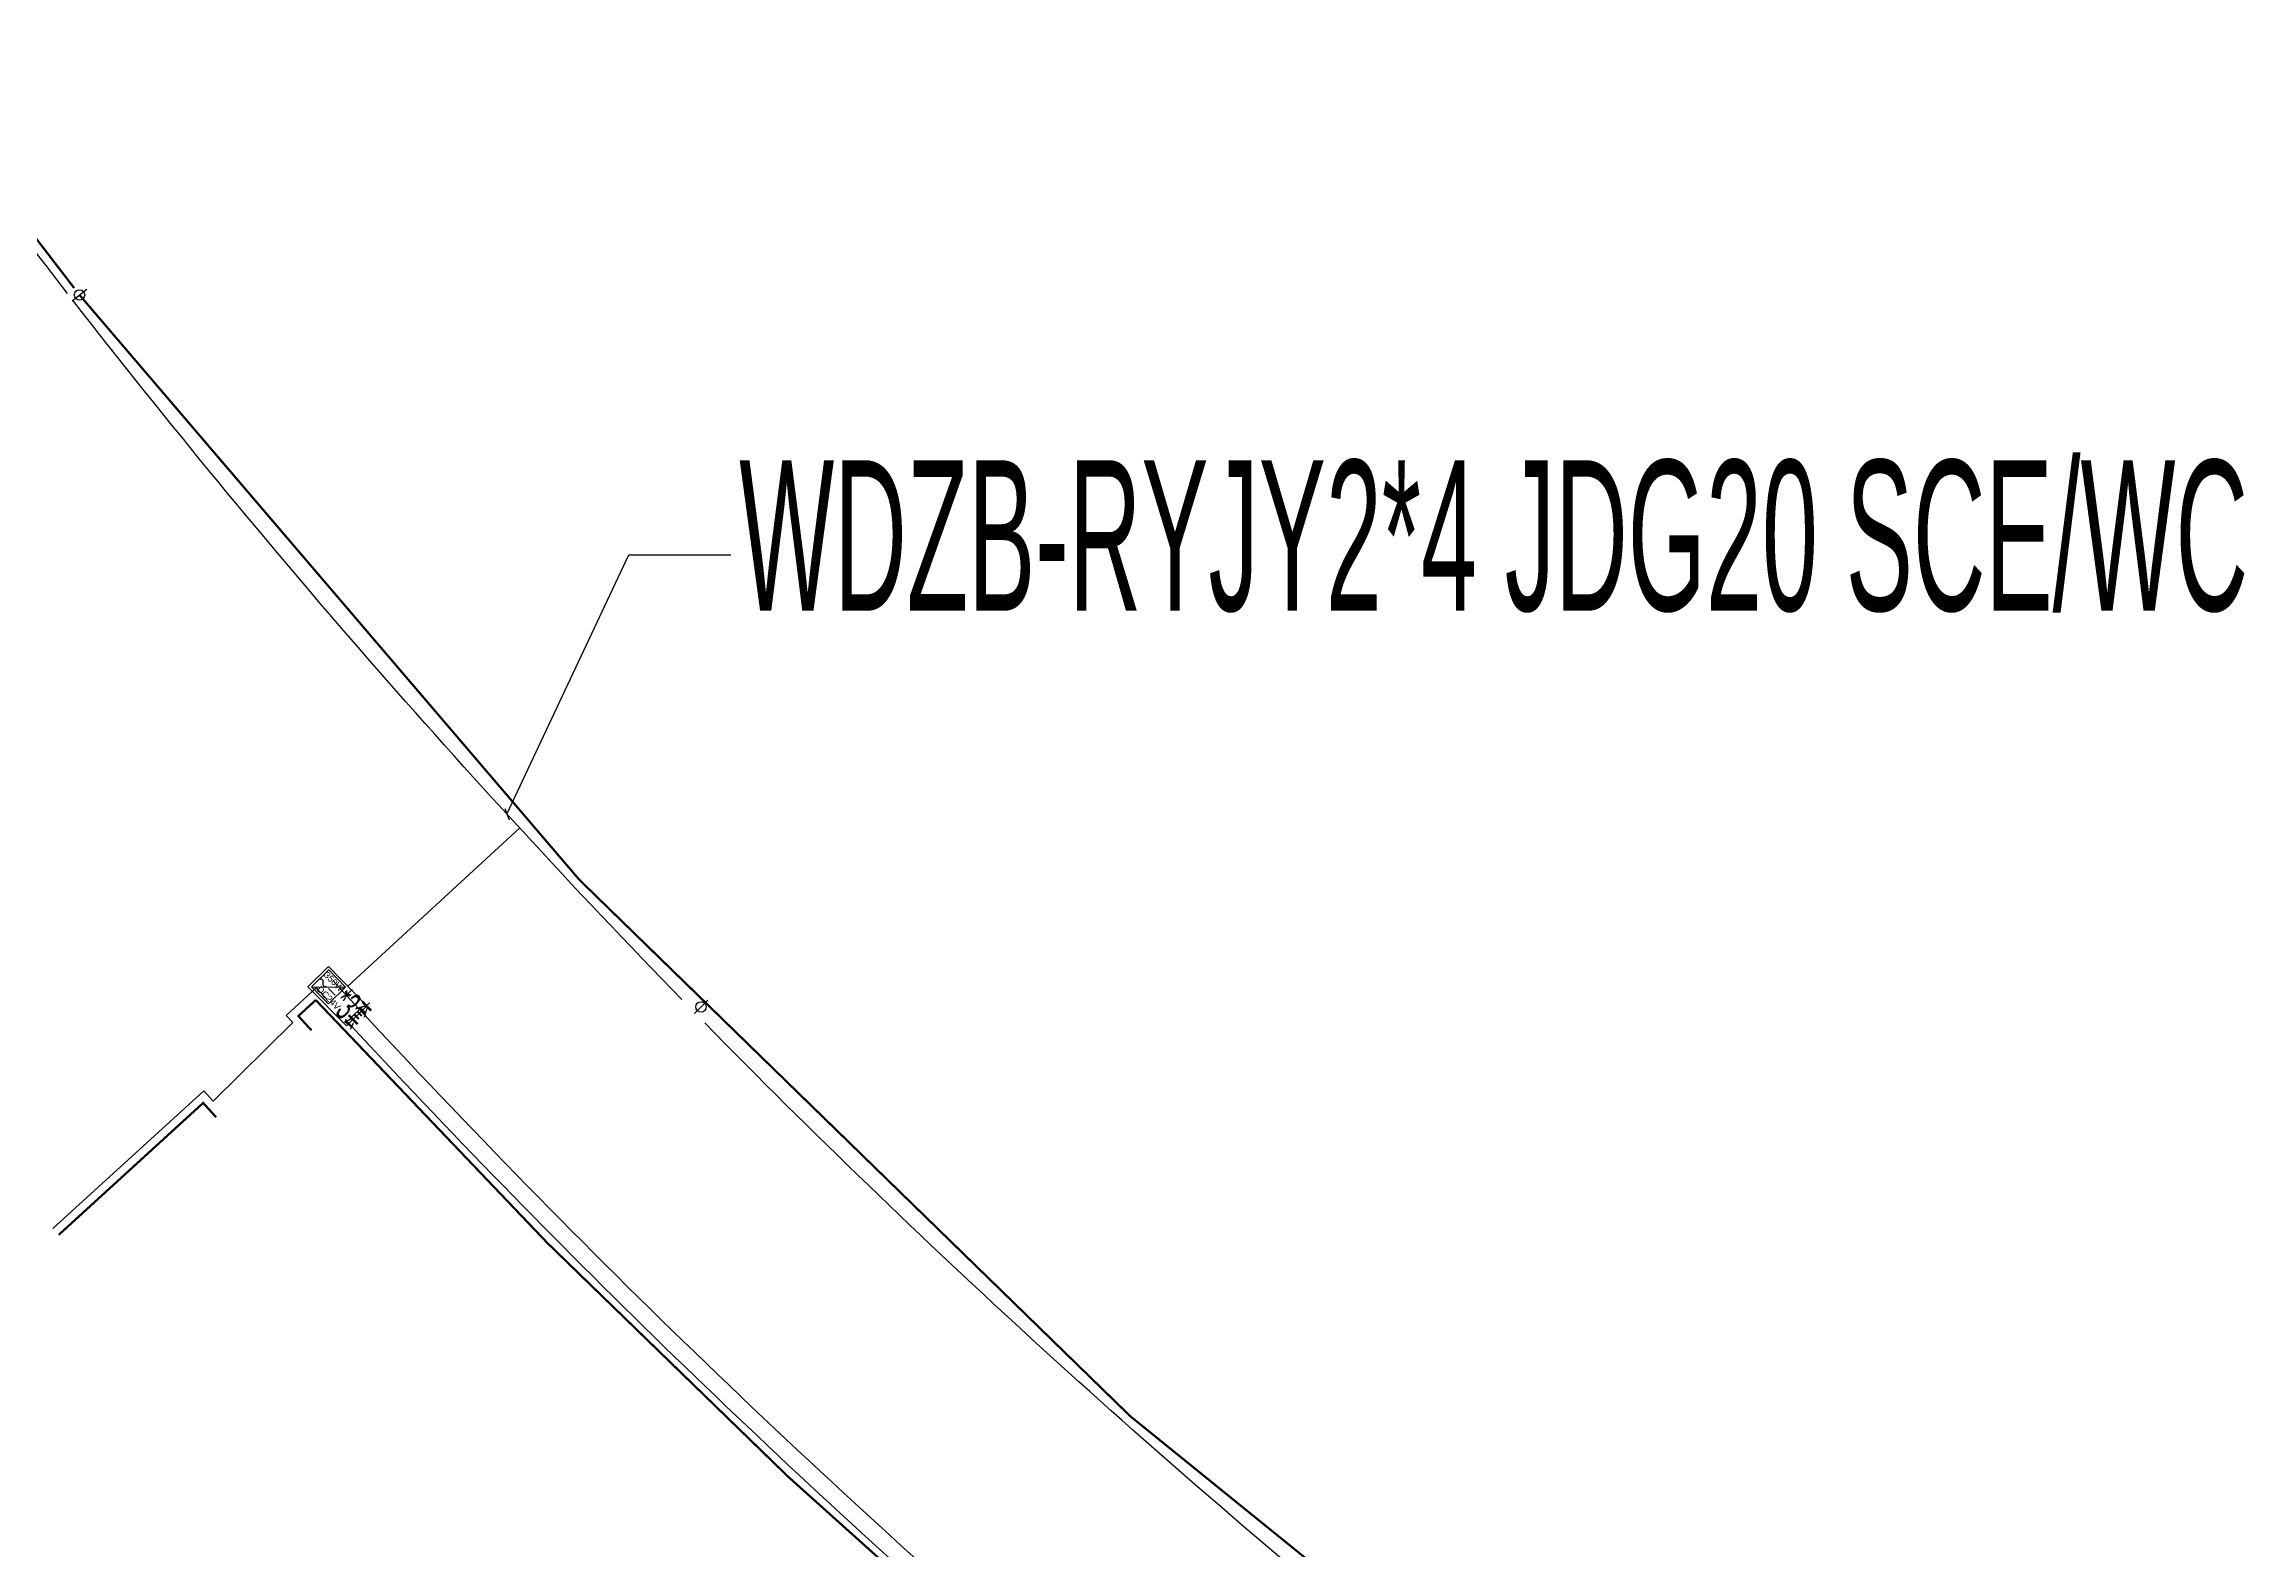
# Model space of a CAD drawing. Header units: inches. Extents: x -187843 to 1582678, y -554589 to 1835338.
# Drawn here: x 1261057 to 1312426, y -451892 to -416867 of the extents above; entities that cross this region are included whole.
import ezdxf
from ezdxf import colors
from ezdxf.entities.mleader import LeaderData, LeaderLine
from ezdxf.lldxf.tags import DXFTag
from ezdxf.math import Vec2, Vec3

# ---------------------------------------------------------------- set-up
doc = ezdxf.new("R2010")
doc.units = ezdxf.units.IN
doc.header["$MEASUREMENT"] = 0
doc.layers.get('0').update_dxf_attribs({"color": 253})
for name, color, linetype in [('0-LIGHT-TXT', 90, 'Continuous'), ('0-SL01', 1, 'Continuous'), ('0-开关电源', 3, 'Continuous'), ('LT-220V', 5, 'Continuous'), ('LT-24V', 4, 'Continuous')]:
    doc.layers.add(name, color=color, linetype=linetype)
doc.styles.add('SMDEI', font='smsim.shx', dxfattribs={"width": 0.75, "bigfont": 'smfs.shx'})
doc.styles.get("Standard").update_dxf_attribs({"font": 'arial.ttf'})
tags = doc.linetypes.add('SL01_LINE', pattern='A,0.3,-0.3,["SL01",Standard,S=0.2,R=-0.1,X=-0.1,Y=-0.1],-1.2', length=1.8).pattern_tags.tags
tags[6] = DXFTag(74, 10)

# ---------------------------------------------------------------- blocks, each defined once
blk = doc.blocks.new('LEDDR01')
at = {"layer": '0-开关电源'}
for p, q in [((-224, 0), (224, 448)), ((19, 205), (198, 205))]:
    blk.add_line(p, q, dxfattribs=at)
blk.add_lwpolyline([(-224, 0), (224, 0), (224, 448), (-224, 448)], close=True, dxfattribs=at)
for centre, start, end in [((-171, 187), 19.4712, 160.5288), ((-81, 219), 199.4712, 340.5288)]:
    blk.add_arc(centre, 47.5, start, end, dxfattribs=at)
at = {"color": 3}
for s, p in [('350W', (-219, 302)), ('DC24V', (-122, 21))]:
    blk.add_text(s, height=120, dxfattribs=at).set_placement(p)
blk = doc.blocks.new('分割')
at = {"layer": 'LT-220V'}
blk.add_lwpolyline([(-168, 141), (166, -144)], dxfattribs=at)
blk.add_circle((0, 0), 121, dxfattribs=at)
blk = doc.blocks.new('_Oblique')
at = {"color": 0, "linetype": 'ByBlock', "lineweight": -2}
blk.add_line((-0.5, -0.5), (0.5, 0.5), dxfattribs=at)

msp = doc.modelspace()

# ---------------------------------------------------------------- linework, layer by layer
at = {"layer": '0-LIGHT-TXT', "color": 7}
msp.add_lwpolyline([(1267673, -438323), (1268569, -439236), (1268090, -439706), (1267193, -438793)], close=True, dxfattribs=at)
at = {"layer": '0-SL01', "linetype": 'SL01_LINE', "const_width": 50}
for points in [[(1261757, -422541, -0.008338), (1257849, -417333, 0.266773), (1256031, -416517, -0.232854), (1253384, -415943, -0.070922), (1252819, -415331, -0.096355), (1246184, -402272, -0.097076), (1245331, -389626, -0.281954), (1247259, -387221, 0.016799), (1248046, -386973, 0.218697), (1249125, -385700, -0.106904), (1255044, -374480, -0.105981)], [(1347298, -485580, -0.138229), (1261879, -422699, 0.615122)], [(1302571, -469894), (1302739, -469645, -0.029001), (1284171, -455401, -0.029001), (1267377, -439103), (1266972, -439474), (1267276, -439806)]]:
    msp.add_lwpolyline(points, format="xyb", dxfattribs=at)
msp.add_lwpolyline([(1265060, -441829), (1264757, -441496), (1261396, -444565)], dxfattribs=at)
at = {"layer": 'LT-220V'}
msp.add_lwpolyline([(1350710, -547279), (1351205, -546954), (1353899, -547559), (1361952, -518364), (1341843, -512817), (1348668, -491982), (1339533, -488321), (1339380, -488692, -0.049661), (1304194, -469903, -1.011678), (1303942, -469734, -0.000968), (1303296, -469298, -0.029332), (1284564, -454947, -0.029083), (1267775, -438649)], format="xyb", dxfattribs=at)
at = {"layer": 'LT-24V', "color": 4}
for points in [[(1261599, -422663, -0.008338), (1257687, -417451, 0.11201), (1257088, -416925, 0.11201)], [(1275894, -439089, -0.027583), (1261722, -422821)], [(1261261, -444417), (1264769, -441214), (1264989, -441454), (1266841, -439627), (1266690, -439461), (1267390, -438821, 0.000442), (1267631, -439084)], [(1268067, -439557, 0.026357), (1283298, -454376, 0.026357)], [(1292173, -454196), (1292254, -454096, -0.027406), (1276428, -439636)]]:
    msp.add_lwpolyline(points, format="xyb", dxfattribs=at)
msp.add_lwpolyline([(1268121, -438779), (1272119, -435101)], dxfattribs=at)

# ---------------------------------------------------------------- block references
at = {"layer": '0-开关电源', "color": 3, "xscale": 1.25, "yscale": 1.25, "zscale": 1.25, "rotation": 314.4768046172013}
msp.add_blockref('LEDDR01', (1267476, -438993), dxfattribs=at)
at = {"layer": 'LT-220V'}
for p, rotation in [((1261879, -422699), 78.88920221895174), ((1276341, -439262), 85.33680190754342)]:
    msp.add_blockref('分割', p, dxfattribs=dict(at, rotation=rotation))

# ---------------------------------------------------------------- texts
at = {"layer": '0-LIGHT-TXT', "color": 7, "style": 'SMDEI', "width": 0.5}
msp.add_text('WDZB-RYJY2*4 JDG20 SCE/WC', height=3500, dxfattribs=at).set_placement((1277231, -430045))
msp.add_text('*3套', height=700, rotation=314.4768, dxfattribs=at).set_placement((1267667, -439276))

# ---------------------------------------------------------------- leaders
at = {"layer": '0-LIGHT-TXT', "color": 7}
ml = msp.add_multileader_mtext('Standard', dxfattribs=at)
ml.set_content('', color=7)
ml.set_leader_properties()
ml.set_arrow_properties(name='OBLIQUE')
ml.build(insert=Vec2(0, 0))
ml.multileader.update_dxf_attribs({"text_right_attachment_type": 6, "dogleg_length": 0.36, "arrow_head_size": 200})
ctx = ml.context
ctx.base_point, ctx.char_height, ctx.arrow_head_size, ctx.landing_gap_size, ctx.plane_origin = Vec3(1277036, -428749), 0.18, 200, 0.09, Vec3(1272073, -434122)
ctx.right_attachment = 6
notes = []
notes.append((ctx, [(0, (1, 1, 0), (1274661, -428749), (1, 0), 2375, [(0, [(1271826, -434781)], 0, [])])]))
ctx.mtext.insert, ctx.mtext.flow_direction = Vec3(1277036, -428749), 5
for ctx, leaders in notes:
    for number, flags, end, landing, length, lines in leaders:
        leader = LeaderData()
        leader.index, (leader.has_last_leader_line, leader.has_dogleg_vector, leader.attachment_direction) = number, flags
        leader.last_leader_point, leader.dogleg_vector, leader.dogleg_length = Vec3(end), Vec3(landing), length
        for number, points, colour, breaks in lines:
            line = LeaderLine()
            line.index, line.vertices, line.color, line.breaks = number, Vec3.list(points), colors.encode_raw_color(colour), breaks
            leader.lines.append(line)
        ctx.leaders.append(leader)

doc.saveas('drawing.dxf')
